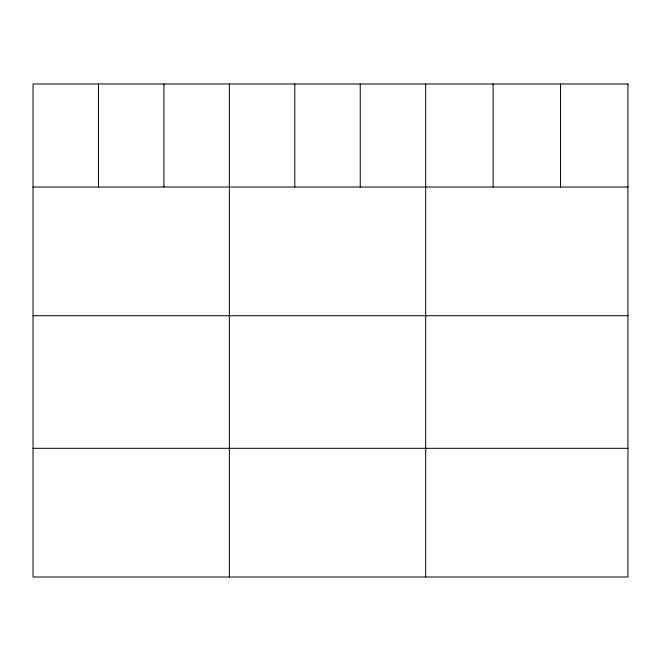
<?xml version="1.0" encoding="UTF-8"?>
<svg xmlns="http://www.w3.org/2000/svg" width="661" height="661" viewBox="0 0 661 661"><rect width="100%" height="100%" fill="white"/><g stroke="black" fill="none" stroke-linecap="round" stroke-linejoin="round"><path stroke-width="0.99" d="M33.05 187.03L627.95 187.03M33.05 315.727L627.95 315.727M33.05 448.315L627.95 448.315M560.528 83.988L560.528 187.03M493.106 83.988L493.106 187.03M425.684 83.988L425.684 577.012M360.245 83.988L360.245 187.03M294.806 83.988L294.806 187.03M229.367 83.988L229.367 577.012M163.928 83.988L163.928 187.03M98.489 83.988L98.489 187.03M627.95 83.988L33.05 83.988L33.05 577.012L627.95 577.012L627.95 83.988"/></g></svg>
